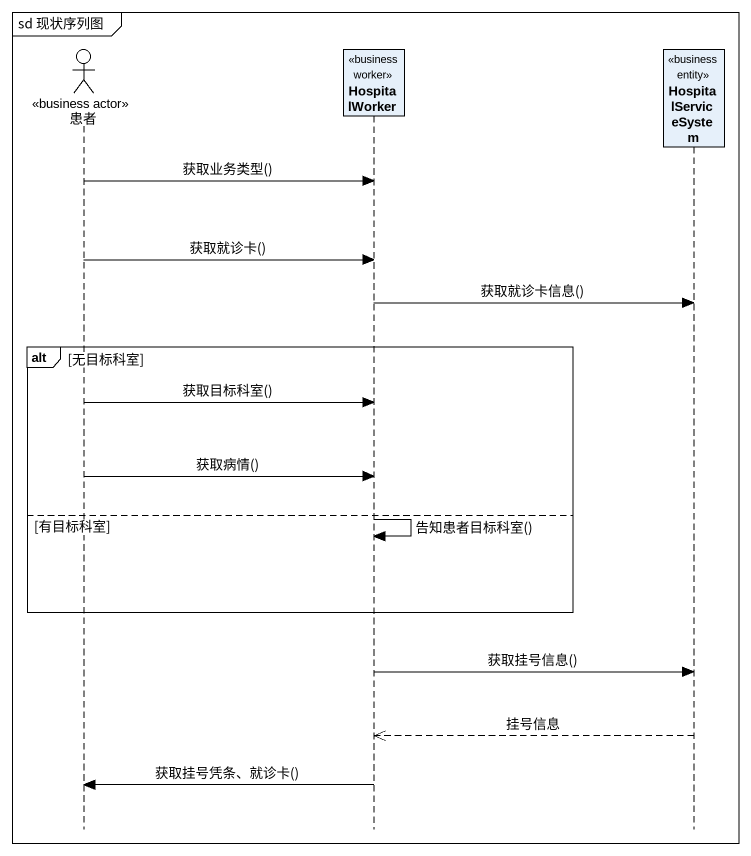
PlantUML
@startuml
mainframe sd 现状序列图
hide footbox
actor 患者 <<business actor>>
participant HospitalWorker <<business worker>>
participant HospitalServiceSystem <<business entity>>

患者 -> HospitalWorker : 获取业务类型()
患者 -> HospitalWorker : 获取就诊卡()
HospitalWorker -> HospitalServiceSystem : 获取就诊卡信息()
alt 无目标科室
  患者 -> HospitalWorker : 获取目标科室()
  患者 -> HospitalWorker : 获取病情()
else 有目标科室
  HospitalWorker -> HospitalWorker : 告知患者目标科室()
end
HospitalWorker -> HospitalServiceSystem : 获取挂号信息()
HospitalServiceSystem -->> HospitalWorker : 挂号信息
HospitalWorker -> 患者 : 获取挂号凭条、就诊卡()
@enduml
